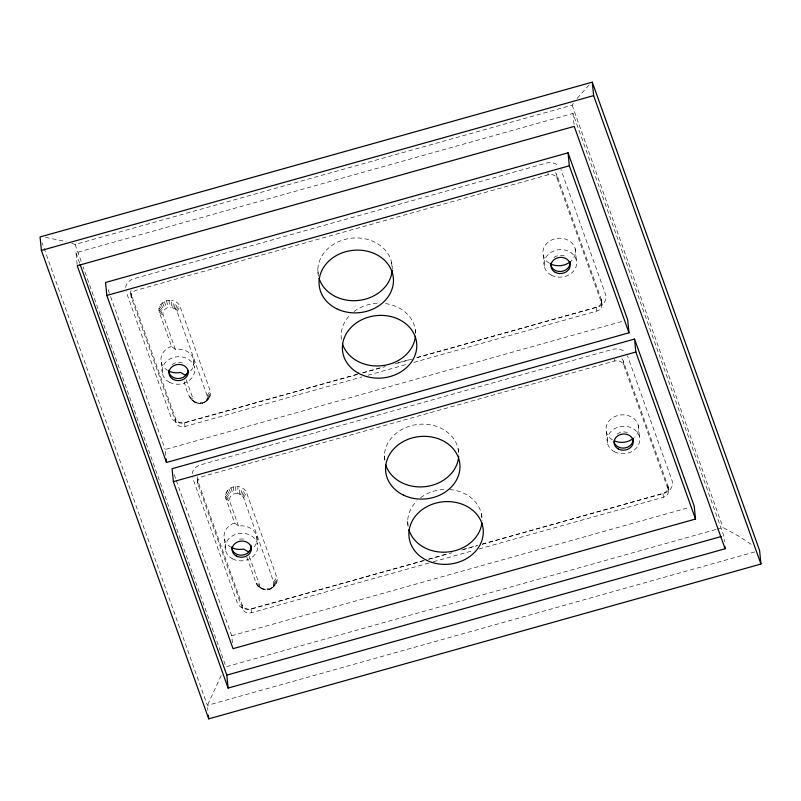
<?xml version="1.0" encoding="UTF-8"?>
<svg xmlns="http://www.w3.org/2000/svg" width="801" height="801" viewBox="0 0 801 801"><rect width="100%" height="100%" fill="white"/><g stroke="black" fill="none" stroke-linecap="round" stroke-linejoin="round"><path stroke-width="0.6" stroke-dasharray="4 3" d="M184.13 381.646C186.683 390.047 189.296 403.904 200.741 403.754C204.676 403.604 208.63 399.709 207.109 395.634L177.051 311.489L175.399 309.036L171.234 307.254L171.414 300.335C164.876 299.294 156.986 305.241 159.349 312.28L171.554 346.443L175.429 349.456L178.613 349.176A16.35 13.747 -5.7 0 1 192.891 357.566A16.35 13.747 -5.7 0 1 189.266 372.275M246.838 557.176L256.04 582.968C258.333 591.629 275.634 592.76 273.632 581.856L243.574 497.701L241.922 495.248L237.747 493.466L237.937 486.547C231.399 485.506 223.509 491.464 225.872 498.492L234.643 523.063L238.518 526.077L241.702 525.796A16.35 13.747 -5.7 0 1 255.98 534.187A16.35 13.747 -5.7 0 1 252.355 548.895M175.429 349.456L163.254 315.354C161.542 310.638 166.808 306.543 171.234 307.254M205.096 402.072C208.701 399.699 211.885 395.424 210.232 390.938L180.065 306.473C178.713 302.908 175.089 300.735 171.414 300.335M238.518 526.077L229.767 501.576C228.065 496.86 233.331 492.755 237.747 493.466M271.619 588.284C275.224 585.921 278.398 581.636 276.756 577.161L246.578 492.685C245.236 489.131 241.612 486.958 237.937 486.547M172.786 307.574L173.747 300.806M239.299 493.786L240.27 487.028M174.197 308.175L175.88 301.717M240.711 494.387L242.393 487.939M175.399 309.036L177.692 303.008M241.922 495.248L244.215 489.231M176.35 310.107L179.114 304.62M242.863 496.32L245.637 490.843M221.216 675.533L207.379 705.381L207.87 710.277M177.051 311.489L180.065 306.473M243.574 497.701L246.578 492.685M202.323 403.474L207.149 400.37M268.836 589.686L273.672 586.582M207.109 395.634L210.232 390.938M273.632 581.856L276.756 577.161M71.75 243.344L75.114 244.475L572.124 105.141L573.366 103.419M577.08 98.403L589.736 84.275M207.429 397.126L210.663 392.941M273.952 583.348L277.176 579.153M207.359 398.487L210.543 394.973M273.872 584.7L277.066 581.196M206.928 399.799L209.902 396.956M273.441 586.022L276.415 583.178M203.794 402.903L205.196 401.621M270.317 589.115L271.709 587.834M206.157 401.021L208.751 398.788M272.68 587.233L275.264 585.01M171.554 346.443L169.942 346.963A16.35 13.747 -5.7 0 0 167.409 370.312M234.643 523.063L233.031 523.584A16.35 13.747 -5.7 0 0 231.369 547.433M77.116 264.55L75.945 252.766L572.945 113.442L723.814 535.789L724.404 541.686M413.797 362.392L596.845 311.078A7.209 6.068 -5.7 0 0 601.691 303.379L557.116 178.593A7.209 6.068 -5.7 0 0 548.154 174.768L136.29 290.232A7.209 6.068 -5.7 0 0 131.444 297.922L176.02 422.708A7.209 6.068 -5.7 0 0 184.981 426.532L362.012 376.911M131.074 290.513A7.209 6.068 -5.7 0 0 131.054 294.037L175.629 418.823A7.209 6.068 -5.7 0 0 184.59 422.648L356.845 374.357M362.853 372.675L380.896 367.609M397.747 362.893L410.973 359.178M416.991 357.496L596.455 307.183A7.209 6.068 -5.7 0 0 601.301 299.494L556.735 174.708A7.209 6.068 -5.7 0 0 555.413 172.646M357.787 374.317L185.572 422.598A12.025 10.103 -5.7 0 1 170.643 416.22L126.067 291.434M362.603 372.966L385.481 366.558M395.123 363.854L411.984 359.128M416.8 357.777L597.446 307.133A12.025 10.103 -5.7 0 0 605.516 294.317L560.94 169.532M368.029 375.218L407.769 364.075M165.797 455.399L165.206 449.501L622.878 321.201M479.108 548.945L663.368 497.291A7.209 6.068 -5.7 0 0 668.214 489.601L623.639 364.815A7.209 6.068 -5.7 0 0 614.677 360.991L202.803 476.445A7.209 6.068 -5.7 0 0 197.957 484.144L242.533 608.93A7.209 6.068 -5.7 0 0 251.494 612.755L432.139 562.112M197.597 476.725A7.209 6.068 -5.7 0 0 197.577 480.25L242.152 605.035A7.209 6.068 -5.7 0 0 251.103 608.86L423.359 560.58M428.175 559.228L447.419 553.831M463.058 549.446L477.496 545.401M482.302 544.049L662.978 493.406A7.209 6.068 -5.7 0 0 667.824 485.706L623.248 360.921A7.209 6.068 -5.7 0 0 620.945 358.047M424.31 560.54L252.095 608.81A12.025 10.103 -5.7 0 1 237.156 602.442L192.58 477.656M429.126 559.188L452.004 552.77M461.636 550.067L477.296 545.681M482.112 544.33L663.959 493.356A12.025 10.103 -5.7 0 0 672.039 480.53L627.463 355.744M433.341 561.771L473.091 550.637M232.43 642.792L231.719 635.724L689.401 507.423M715.764 529.521L225.982 666.822L83.104 266.823M716.975 529.181L722.993 527.499L739.814 536.8L753.11 545.651M754.792 551.919L207.379 705.381L42.153 242.833M193.712 401.501L198.167 402.883L202.963 402.482M260.225 587.714L264.69 589.105L269.486 588.705M45.417 237.316L66.213 241.622M191.89 400.21L196.165 402.823M258.413 586.422L262.688 589.035M195.834 402.412L197.577 403.424M262.358 588.625L264.1 589.636M190.468 398.598L194.953 401.962M256.991 584.81L261.476 588.174M189.527 396.745L193.311 399.509L194.012 400.89M256.04 582.968L259.824 585.721L260.535 587.103M159.349 312.28L163.254 315.354M225.872 498.492L229.767 501.576M198.167 402.883L199.129 403.744M264.69 589.105L265.652 589.957M158.928 310.277L162.933 313.862M225.441 496.5L229.446 500.084M159.039 308.245L163.004 312.51M225.562 494.457L229.527 498.723M159.689 306.252L163.434 311.188M226.202 492.475L229.957 497.411M160.841 304.43L164.205 309.977M227.354 490.643L230.718 496.189M162.433 302.848L165.256 308.926M228.956 489.071L231.779 495.148M572.124 105.141L722.993 527.499M186.263 379.784L193.311 399.509M249.371 556.455L259.824 585.721M108.065 289.541L110.168 295.419M110.588 296.6L165.206 449.501M174.167 474.582L175.84 479.288M176.26 480.47L231.719 635.724M75.114 244.475L81.422 262.117M75.945 252.766L79.72 263.359M230.908 487.819L233.081 494.307M164.395 301.597L166.568 308.095M233.141 486.948L234.563 493.736M166.618 300.735L168.04 307.524M267.103 589.125L267.254 589.977M200.58 402.913L200.741 403.754M668.094 486.868L668.485 490.763M667.824 485.706L668.214 489.601M662.978 493.406L663.368 497.291M638.297 425.361L639.438 436.765M623.248 360.921L623.639 364.815M614.487 359.048L614.677 360.991M601.571 300.655L601.962 304.54M601.301 299.494L601.691 303.379M596.455 307.183L596.845 311.078M606.317 431.839L607.458 443.243M572.945 113.442L574.127 125.226M575.208 248.741L576.35 260.145M556.735 174.708L557.116 178.593M547.964 172.826L548.154 174.768M543.228 255.219L544.37 266.623M481.451 513.972L481.942 518.838M458.142 448.7L458.743 454.788M415.298 329.742L415.669 333.396M391.619 262.478L392.11 267.354M407.669 521.111L408.28 527.208M384.35 455.839L384.84 460.715M317.837 269.627L318.448 275.714M256.731 536.32L257.481 543.839M251.103 608.86L251.494 612.755M242.152 605.035L242.533 608.93M224.36 538.913L225.502 550.317M193.642 359.699L194.393 367.218M197.577 480.25L197.957 484.144M197.306 479.088L197.697 482.983M184.59 422.648L184.981 426.532M175.629 418.823L176.02 422.708M161.271 362.292L162.413 373.697M131.054 294.037L131.444 297.922M130.783 292.876L131.174 296.76M235.524 486.527L236.145 493.456M169.001 300.305L169.622 307.234M318.458 276.145A37.267 31.329 -5.7 0 1 352.06 238.127A37.267 31.329 -5.7 0 1 392.24 268.996M341.406 339.424A37.267 31.329 -5.7 0 1 350.307 314.773M353.992 311.579A37.267 31.329 -5.7 0 1 379.994 303.199M385.521 303.589A37.267 31.329 -5.7 0 1 415.569 333.006M384.59 460.215A37.267 31.329 -5.7 0 1 419.874 424.24A37.267 31.329 -5.7 0 1 458.763 455.218M408.079 526.567A37.267 31.329 -5.7 0 1 416.961 500.865M420.655 497.681A37.267 31.329 -5.7 0 1 445.226 489.421M449.671 489.551A37.267 31.329 -5.7 0 1 482.082 520.49M125.627 287.519A12.025 10.103 -5.7 0 1 134.137 278.618L546.012 163.154A12.025 10.103 -5.7 0 1 558.758 166.097M192.15 473.741A12.025 10.103 -5.7 0 1 200.661 464.83L612.525 349.376A12.025 10.103 -5.7 0 1 625.271 352.32M612.465 439.859A16.35 13.747 -5.7 0 1 609.511 420.425A16.35 13.747 -5.7 0 1 632.72 417.691A16.35 13.747 -5.7 0 1 634.652 437.246M549.376 263.239A16.35 13.747 -5.7 0 1 546.873 243.334A16.35 13.747 -5.7 0 1 570.682 241.852A16.35 13.747 -5.7 0 1 570.072 261.947M553.982 257.522A9.622 8.08 -5.7 0 1 565.636 256.47M239.549 539.203A9.622 8.08 -5.7 0 1 244.515 539.303M172.025 364.595A9.622 8.08 -5.7 0 1 183.679 363.544M617.07 434.142A9.622 8.08 -5.7 0 1 628.735 433.091M551.378 275.144A16.35 13.747 -5.7 0 0 576.66 263.719A16.35 13.747 -5.7 0 0 553.04 251.294A16.35 13.747 -5.7 0 0 551.378 275.144M232.51 558.838A16.35 13.747 -5.7 0 0 257.792 547.413A16.35 13.747 -5.7 0 0 234.172 534.988A16.35 13.747 -5.7 0 0 232.51 558.838M169.422 382.217A16.35 13.747 -5.7 0 0 194.703 370.793A16.35 13.747 -5.7 0 0 171.084 358.367A16.35 13.747 -5.7 0 0 169.422 382.217M614.467 451.764A16.35 13.747 -5.7 0 0 639.749 440.34A16.35 13.747 -5.7 0 0 616.129 427.914A16.35 13.747 -5.7 0 0 614.467 451.764"/><path stroke-width="1.2" d="M592.279 82.143L40.05 236.956L41.392 250.433L208.721 718.857L760.95 564.044L759.608 550.567L592.279 82.143L593.621 95.619L760.95 564.044M41.392 250.433L593.621 95.619M568.039 152.831L105.542 282.483L106.833 295.449L166.498 462.467L628.985 332.815L627.694 319.859L568.039 152.831L569.331 165.797L628.985 332.815M106.833 295.449L569.331 165.797M634.552 339.053L172.065 468.705L173.356 481.661L233.021 648.68L695.508 519.038L694.217 506.072L634.552 339.053L635.844 352.009L695.508 519.038M173.356 481.661L635.844 352.009M724.875 546.392L725.105 548.755L228.105 688.079L226.813 675.113L721.411 536.47M725.105 548.755L574.237 126.398L77.236 265.732L228.105 688.079M80.14 264.53L226.813 675.113M208.35 715.183L208.721 718.857M166.147 458.933L166.498 462.467M392.19 270.087A37.267 31.329 -5.7 0 1 358.668 300.425A37.267 31.329 -5.7 0 1 319.028 278.257M415.419 336.29A37.267 31.329 -5.7 0 1 381.536 365.747A37.267 31.329 -5.7 0 1 342.397 343.699M458.713 456.31A37.267 31.329 -5.7 0 1 425.191 486.648A37.267 31.329 -5.7 0 1 385.541 464.48M481.922 522.673A37.267 31.329 -5.7 0 1 447.859 551.989A37.267 31.329 -5.7 0 1 408.86 529.751M250.773 550.127A16.35 13.747 -5.7 0 1 248.06 551.649L243.644 549.055A16.35 13.747 -5.7 0 1 232.28 547.874M186.813 374.067A16.35 13.747 -5.7 0 1 184.971 375.028L180.555 372.435A16.35 13.747 -5.7 0 1 168.28 370.813M633.16 438.568A16.35 13.747 -5.7 0 1 614.237 440.8M570.072 261.947A16.35 13.747 -5.7 0 1 550.237 263.739M569.761 261.476A9.622 8.08 -5.7 0 1 561.05 271.439A9.622 8.08 -5.7 0 1 550.768 263.189M250.893 545.171A9.622 8.08 -5.7 0 1 242.182 555.133A9.622 8.08 -5.7 0 1 231.9 546.883M187.985 370.653A9.622 8.08 -5.7 0 1 177.832 378.553A9.622 8.08 -5.7 0 1 168.811 370.262M632.86 438.097A9.622 8.08 -5.7 0 1 625.381 447.879A9.622 8.08 -5.7 0 1 614.047 441.912M336.861 308.836A37.267 31.329 -5.7 0 0 393.461 281.181A37.267 31.329 -5.7 0 0 338.443 254.468A37.267 31.329 -5.7 0 0 336.861 308.836M358.177 373.056A37.267 31.329 -5.7 0 0 416.64 348.475A37.267 31.329 -5.7 0 0 363.904 318.768A37.267 31.329 -5.7 0 0 358.177 373.056M403.384 495.058A37.267 31.329 -5.7 0 0 459.974 467.404A37.267 31.329 -5.7 0 0 404.966 440.68A37.267 31.329 -5.7 0 0 403.384 495.058M426.703 560.33A37.267 31.329 -5.7 0 0 483.293 532.675A37.267 31.329 -5.7 0 0 428.275 505.962A37.267 31.329 -5.7 0 0 426.703 560.33M173.326 379.444A9.622 8.08 -5.7 0 0 188.195 372.725A9.622 8.08 -5.7 0 0 174.298 365.416A9.622 8.08 -5.7 0 0 173.326 379.444M555.283 272.37A9.622 8.08 -5.7 0 0 570.152 265.652A9.622 8.08 -5.7 0 0 556.264 258.343A9.622 8.08 -5.7 0 0 555.283 272.37M236.415 556.064A9.622 8.08 -5.7 0 0 251.284 549.346A9.622 8.08 -5.7 0 0 237.396 542.037A9.622 8.08 -5.7 0 0 236.415 556.064M618.372 448.991A9.622 8.08 -5.7 0 0 633.241 442.272A9.622 8.08 -5.7 0 0 619.353 434.963A9.622 8.08 -5.7 0 0 618.372 448.991"/></g></svg>
